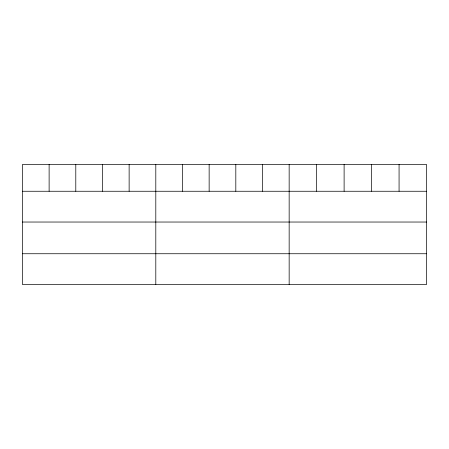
<?xml version="1.0" encoding="UTF-8"?>
<svg xmlns="http://www.w3.org/2000/svg" width="449" height="449" viewBox="0 0 449 449"><rect width="100%" height="100%" fill="white"/><g stroke="black" fill="none" stroke-linecap="round" stroke-linejoin="round"><path stroke-width="0.67" d="M426.55 191.257L426.55 284.52L22.45 284.52L22.45 164.48L426.55 164.48L426.55 191.257L22.45 191.257M22.45 222.036L426.55 222.036M22.45 253.741L426.55 253.741M399.071 164.48L399.071 191.257M371.592 164.48L371.592 191.257M344.114 164.48L344.114 191.257M316.635 164.48L316.635 191.257M289.156 164.48L289.156 284.52M262.485 164.48L262.485 191.257M235.815 164.48L235.815 191.257M209.144 164.48L209.144 191.257M182.474 164.48L182.474 191.257M155.803 164.48L155.803 284.52M129.132 164.48L129.132 191.257M102.462 164.48L102.462 191.257M75.791 164.48L75.791 191.257M49.121 164.48L49.121 191.257"/></g></svg>
